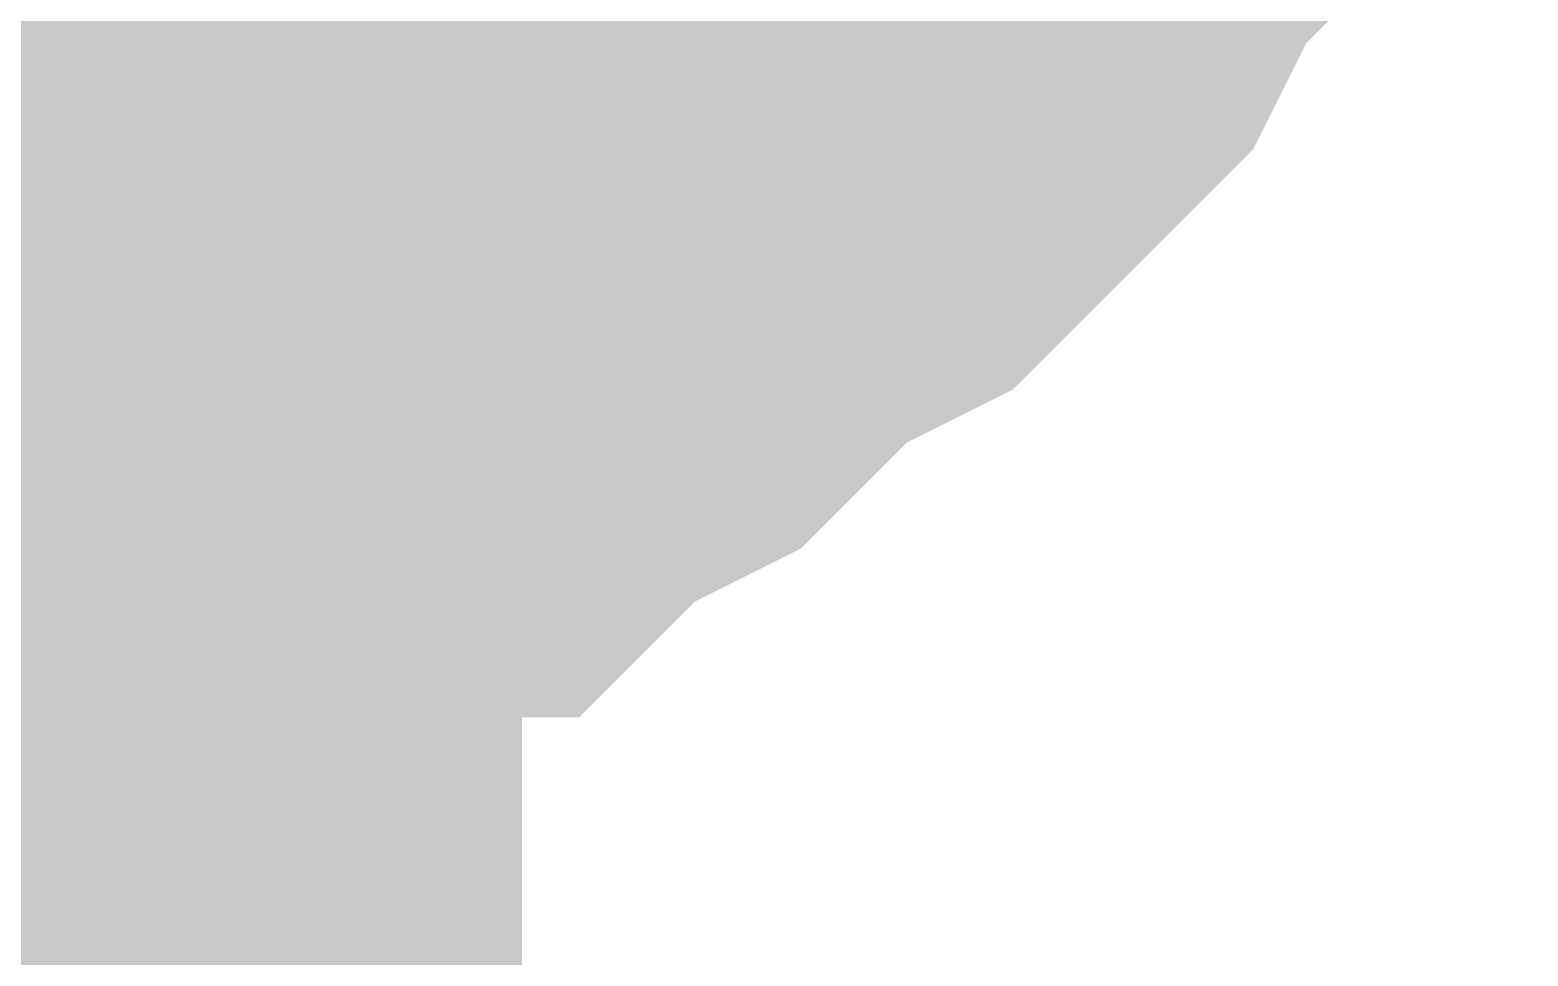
# Model space of a CAD drawing. Header units: inches. Extents: x 0 to 841, y 0 to 594.
# Drawn here: x 445.168 to 445.803, y 444.036 to 444.429 of the extents above; entities that cross this region are included whole.
import ezdxf

# ---------------------------------------------------------------- set-up
doc = ezdxf.new("R2010")
doc.units = ezdxf.units.IN
doc.layers.add('Sheet', color=255, linetype='Continuous')

msp = doc.modelspace()

# ---------------------------------------------------------------- linework, layer by layer
at = {"layer": 'Sheet'}
for points in [[(445.00147, 439.99751, 0.7493, 0.7493, 0), (445.00147, 444.98344, 0.7493, 0.7493, 0)], [(445.65274, 444.60163, 0.29972, 0.29972, 0), (445.63029, 444.55672, 0.29972, 0.29972, 0), (445.60783, 444.53426, 0.29972, 0.29972, 0), (445.58537, 444.5118, 0.29972, 0.29972, 0), (445.56291, 444.46688, 0.29972, 0.29972, 0), (445.54046, 444.44442, 0.29972, 0.29972, 0), (445.518, 444.42196, 0.29972, 0.29972, 0), (445.49554, 444.3995, 0.29972, 0.29972, 0), (445.45062, 444.37704, 0.29972, 0.29972, 0), (445.42817, 444.35458, 0.29972, 0.29972, 0), (445.40571, 444.33212, 0.29972, 0.29972, 0), (445.36079, 444.30966, 0.29972, 0.29972, 0), (445.33834, 444.28721, 0.29972, 0.29972, 0), (445.29342, 444.28721, 0.29972, 0.29972, 0), (445.27096, 444.26475, 0.29972, 0.29972, 0), (445.22605, 444.26475, 0.29972, 0.29972, 0), (445.20359, 444.24229, 0.29972, 0.29972, 0), (445.15867, 444.24229, 0.29972, 0.29972, 0), (445.11376, 444.21983, 0.29972, 0.29972, 0), (445.0913, 444.21983, 0.29972, 0.29972, 0), (445.04638, 444.21983, 0.29972, 0.29972, 0), (445.00147, 444.21983, 0.29972, 0.29972, 0)], [(445.65274, 444.60163, 0.29972, 0.29972, 0), (445.63029, 444.55672, 0.29972, 0.29972, 0), (445.60783, 444.53426, 0.29972, 0.29972, 0), (445.58537, 444.5118, 0.29972, 0.29972, 0), (445.56291, 444.46688, 0.29972, 0.29972, 0), (445.54046, 444.44442, 0.29972, 0.29972, 0), (445.518, 444.42196, 0.29972, 0.29972, 0), (445.49554, 444.3995, 0.29972, 0.29972, 0), (445.45062, 444.37704, 0.29972, 0.29972, 0), (445.42817, 444.35458, 0.29972, 0.29972, 0), (445.40571, 444.33212, 0.29972, 0.29972, 0), (445.36079, 444.30966, 0.29972, 0.29972, 0), (445.33834, 444.28721, 0.29972, 0.29972, 0), (445.29342, 444.28721, 0.29972, 0.29972, 0), (445.27096, 444.26475, 0.29972, 0.29972, 0), (445.22605, 444.26475, 0.29972, 0.29972, 0), (445.20359, 444.24229, 0.29972, 0.29972, 0), (445.15867, 444.24229, 0.29972, 0.29972, 0), (445.11376, 444.21983, 0.29972, 0.29972, 0), (445.0913, 444.21983, 0.29972, 0.29972, 0), (445.04638, 444.21983, 0.29972, 0.29972, 0), (445.00147, 444.21983, 0.29972, 0.29972, 0)], [(445.65274, 444.60163, 0.29972, 0.29972, 0), (445.63029, 444.55672, 0.29972, 0.29972, 0), (445.60783, 444.53426, 0.29972, 0.29972, 0), (445.58537, 444.5118, 0.29972, 0.29972, 0), (445.56291, 444.46688, 0.29972, 0.29972, 0), (445.54046, 444.44442, 0.29972, 0.29972, 0), (445.518, 444.42196, 0.29972, 0.29972, 0), (445.49554, 444.3995, 0.29972, 0.29972, 0), (445.45062, 444.37704, 0.29972, 0.29972, 0), (445.42817, 444.35458, 0.29972, 0.29972, 0), (445.40571, 444.33212, 0.29972, 0.29972, 0), (445.36079, 444.30966, 0.29972, 0.29972, 0), (445.33834, 444.28721, 0.29972, 0.29972, 0), (445.29342, 444.28721, 0.29972, 0.29972, 0), (445.27096, 444.26475, 0.29972, 0.29972, 0), (445.22605, 444.26475, 0.29972, 0.29972, 0), (445.20359, 444.24229, 0.29972, 0.29972, 0), (445.15867, 444.24229, 0.29972, 0.29972, 0), (445.11376, 444.21983, 0.29972, 0.29972, 0), (445.0913, 444.21983, 0.29972, 0.29972, 0), (445.04638, 444.21983, 0.29972, 0.29972, 0), (445.00147, 444.21983, 0.29972, 0.29972, 0)], [(445.65274, 444.60163, 0.29972, 0.29972, 0), (445.63029, 444.55672, 0.29972, 0.29972, 0), (445.60783, 444.53426, 0.29972, 0.29972, 0), (445.58537, 444.5118, 0.29972, 0.29972, 0), (445.56291, 444.46688, 0.29972, 0.29972, 0), (445.54046, 444.44442, 0.29972, 0.29972, 0), (445.518, 444.42196, 0.29972, 0.29972, 0), (445.49554, 444.3995, 0.29972, 0.29972, 0), (445.45062, 444.37704, 0.29972, 0.29972, 0), (445.42817, 444.35458, 0.29972, 0.29972, 0), (445.40571, 444.33212, 0.29972, 0.29972, 0), (445.36079, 444.30966, 0.29972, 0.29972, 0), (445.33834, 444.28721, 0.29972, 0.29972, 0), (445.29342, 444.28721, 0.29972, 0.29972, 0), (445.27096, 444.26475, 0.29972, 0.29972, 0), (445.22605, 444.26475, 0.29972, 0.29972, 0), (445.20359, 444.24229, 0.29972, 0.29972, 0), (445.15867, 444.24229, 0.29972, 0.29972, 0), (445.11376, 444.21983, 0.29972, 0.29972, 0), (445.0913, 444.21983, 0.29972, 0.29972, 0), (445.04638, 444.21983, 0.29972, 0.29972, 0), (445.00147, 444.21983, 0.29972, 0.29972, 0)], [(445.65274, 444.60163, 0.29972, 0.29972, 0), (445.63029, 444.55672, 0.29972, 0.29972, 0), (445.60783, 444.53426, 0.29972, 0.29972, 0), (445.58537, 444.5118, 0.29972, 0.29972, 0), (445.56291, 444.46688, 0.29972, 0.29972, 0), (445.54046, 444.44442, 0.29972, 0.29972, 0), (445.518, 444.42196, 0.29972, 0.29972, 0), (445.49554, 444.3995, 0.29972, 0.29972, 0), (445.45062, 444.37704, 0.29972, 0.29972, 0), (445.42817, 444.35458, 0.29972, 0.29972, 0), (445.40571, 444.33212, 0.29972, 0.29972, 0), (445.36079, 444.30966, 0.29972, 0.29972, 0), (445.33834, 444.28721, 0.29972, 0.29972, 0), (445.29342, 444.28721, 0.29972, 0.29972, 0), (445.27096, 444.26475, 0.29972, 0.29972, 0), (445.22605, 444.26475, 0.29972, 0.29972, 0), (445.20359, 444.24229, 0.29972, 0.29972, 0), (445.15867, 444.24229, 0.29972, 0.29972, 0), (445.11376, 444.21983, 0.29972, 0.29972, 0), (445.0913, 444.21983, 0.29972, 0.29972, 0), (445.04638, 444.21983, 0.29972, 0.29972, 0), (445.00147, 444.21983, 0.29972, 0.29972, 0)], [(445.65274, 444.60163, 0.29972, 0.29972, 0), (445.63029, 444.55672, 0.29972, 0.29972, 0), (445.60783, 444.53426, 0.29972, 0.29972, 0), (445.58537, 444.5118, 0.29972, 0.29972, 0), (445.56291, 444.46688, 0.29972, 0.29972, 0), (445.54046, 444.44442, 0.29972, 0.29972, 0), (445.518, 444.42196, 0.29972, 0.29972, 0), (445.49554, 444.3995, 0.29972, 0.29972, 0), (445.45062, 444.37704, 0.29972, 0.29972, 0), (445.42817, 444.35458, 0.29972, 0.29972, 0), (445.40571, 444.33212, 0.29972, 0.29972, 0), (445.36079, 444.30966, 0.29972, 0.29972, 0), (445.33834, 444.28721, 0.29972, 0.29972, 0), (445.29342, 444.28721, 0.29972, 0.29972, 0), (445.27096, 444.26475, 0.29972, 0.29972, 0), (445.22605, 444.26475, 0.29972, 0.29972, 0), (445.20359, 444.24229, 0.29972, 0.29972, 0), (445.15867, 444.24229, 0.29972, 0.29972, 0), (445.11376, 444.21983, 0.29972, 0.29972, 0), (445.0913, 444.21983, 0.29972, 0.29972, 0), (445.04638, 444.21983, 0.29972, 0.29972, 0), (445.00147, 444.21983, 0.29972, 0.29972, 0)], [(445.65274, 444.60163, 0.29972, 0.29972, 0), (445.63029, 444.55672, 0.29972, 0.29972, 0), (445.60783, 444.53426, 0.29972, 0.29972, 0), (445.58537, 444.5118, 0.29972, 0.29972, 0), (445.56291, 444.46688, 0.29972, 0.29972, 0), (445.54046, 444.44442, 0.29972, 0.29972, 0), (445.518, 444.42196, 0.29972, 0.29972, 0), (445.49554, 444.3995, 0.29972, 0.29972, 0), (445.45062, 444.37704, 0.29972, 0.29972, 0), (445.42817, 444.35458, 0.29972, 0.29972, 0), (445.40571, 444.33212, 0.29972, 0.29972, 0), (445.36079, 444.30966, 0.29972, 0.29972, 0), (445.33834, 444.28721, 0.29972, 0.29972, 0), (445.29342, 444.28721, 0.29972, 0.29972, 0), (445.27096, 444.26475, 0.29972, 0.29972, 0), (445.22605, 444.26475, 0.29972, 0.29972, 0), (445.20359, 444.24229, 0.29972, 0.29972, 0), (445.15867, 444.24229, 0.29972, 0.29972, 0), (445.11376, 444.21983, 0.29972, 0.29972, 0), (445.0913, 444.21983, 0.29972, 0.29972, 0), (445.04638, 444.21983, 0.29972, 0.29972, 0), (445.00147, 444.21983, 0.29972, 0.29972, 0)], [(445.29342, 444.57917, 0.29972, 0.29972, 0), (445.27096, 444.55672, 0.29972, 0.29972, 0), (445.2485, 444.55672, 0.29972, 0.29972, 0), (445.22605, 444.53426, 0.29972, 0.29972, 0), (445.20359, 444.53426, 0.29972, 0.29972, 0), (445.18113, 444.5118, 0.29972, 0.29972, 0), (445.15867, 444.5118, 0.29972, 0.29972, 0), (445.13622, 444.5118, 0.29972, 0.29972, 0), (445.11376, 444.48934, 0.29972, 0.29972, 0), (445.0913, 444.48934, 0.29972, 0.29972, 0), (445.04638, 444.48934, 0.29972, 0.29972, 0), (445.02393, 444.48934, 0.29972, 0.29972, 0), (445.00147, 444.48934, 0.29972, 0.29972, 0)], [(445.29342, 444.57917, 0.29972, 0.29972, 0), (445.27096, 444.55672, 0.29972, 0.29972, 0), (445.2485, 444.55672, 0.29972, 0.29972, 0), (445.22605, 444.53426, 0.29972, 0.29972, 0), (445.20359, 444.53426, 0.29972, 0.29972, 0), (445.18113, 444.5118, 0.29972, 0.29972, 0), (445.15867, 444.5118, 0.29972, 0.29972, 0), (445.13622, 444.5118, 0.29972, 0.29972, 0), (445.11376, 444.48934, 0.29972, 0.29972, 0), (445.0913, 444.48934, 0.29972, 0.29972, 0), (445.04638, 444.48934, 0.29972, 0.29972, 0), (445.02393, 444.48934, 0.29972, 0.29972, 0), (445.00147, 444.48934, 0.29972, 0.29972, 0)], [(445.29342, 444.57917, 0.29972, 0.29972, 0), (445.27096, 444.55672, 0.29972, 0.29972, 0), (445.2485, 444.55672, 0.29972, 0.29972, 0), (445.22605, 444.53426, 0.29972, 0.29972, 0), (445.20359, 444.53426, 0.29972, 0.29972, 0), (445.18113, 444.5118, 0.29972, 0.29972, 0), (445.15867, 444.5118, 0.29972, 0.29972, 0), (445.13622, 444.5118, 0.29972, 0.29972, 0), (445.11376, 444.48934, 0.29972, 0.29972, 0), (445.0913, 444.48934, 0.29972, 0.29972, 0), (445.04638, 444.48934, 0.29972, 0.29972, 0), (445.02393, 444.48934, 0.29972, 0.29972, 0), (445.00147, 444.48934, 0.29972, 0.29972, 0)], [(445.29342, 444.57917, 0.29972, 0.29972, 0), (445.27096, 444.55672, 0.29972, 0.29972, 0), (445.2485, 444.55672, 0.29972, 0.29972, 0), (445.22605, 444.53426, 0.29972, 0.29972, 0), (445.20359, 444.53426, 0.29972, 0.29972, 0), (445.18113, 444.5118, 0.29972, 0.29972, 0), (445.15867, 444.5118, 0.29972, 0.29972, 0), (445.13622, 444.5118, 0.29972, 0.29972, 0), (445.11376, 444.48934, 0.29972, 0.29972, 0), (445.0913, 444.48934, 0.29972, 0.29972, 0), (445.04638, 444.48934, 0.29972, 0.29972, 0), (445.02393, 444.48934, 0.29972, 0.29972, 0), (445.00147, 444.48934, 0.29972, 0.29972, 0)], [(445.58537, 444.5118, 0.09906, 0.09906, 0), (445.56291, 444.46688, 0.09906, 0.09906, 0), (445.54046, 444.44442, 0.09906, 0.09906, 0), (445.518, 444.42196, 0.09906, 0.09906, 0), (445.49554, 444.3995, 0.09906, 0.09906, 0), (445.45062, 444.37704, 0.09906, 0.09906, 0), (445.42817, 444.35458, 0.09906, 0.09906, 0), (445.40571, 444.33212, 0.09906, 0.09906, 0), (445.36079, 444.30966, 0.09906, 0.09906, 0), (445.33834, 444.28721, 0.09906, 0.09906, 0), (445.29342, 444.28721, 0.09906, 0.09906, 0), (445.27096, 444.26475, 0.09906, 0.09906, 0), (445.22605, 444.26475, 0.09906, 0.09906, 0), (445.20359, 444.24229, 0.09906, 0.09906, 0), (445.15867, 444.24229, 0.09906, 0.09906, 0), (445.11376, 444.21983, 0.09906, 0.09906, 0)], [(445.58537, 444.5118, 0.09906, 0.09906, 0), (445.56291, 444.46688, 0.09906, 0.09906, 0), (445.54046, 444.44442, 0.09906, 0.09906, 0), (445.518, 444.42196, 0.09906, 0.09906, 0), (445.49554, 444.3995, 0.09906, 0.09906, 0), (445.45062, 444.37704, 0.09906, 0.09906, 0), (445.42817, 444.35458, 0.09906, 0.09906, 0), (445.40571, 444.33212, 0.09906, 0.09906, 0), (445.36079, 444.30966, 0.09906, 0.09906, 0), (445.33834, 444.28721, 0.09906, 0.09906, 0), (445.29342, 444.28721, 0.09906, 0.09906, 0), (445.27096, 444.26475, 0.09906, 0.09906, 0), (445.22605, 444.26475, 0.09906, 0.09906, 0), (445.20359, 444.24229, 0.09906, 0.09906, 0), (445.15867, 444.24229, 0.09906, 0.09906, 0), (445.11376, 444.21983, 0.09906, 0.09906, 0)], [(445.58537, 444.5118, 0.09906, 0.09906, 0), (445.56291, 444.46688, 0.09906, 0.09906, 0), (445.54046, 444.44442, 0.09906, 0.09906, 0), (445.518, 444.42196, 0.09906, 0.09906, 0), (445.49554, 444.3995, 0.09906, 0.09906, 0), (445.45062, 444.37704, 0.09906, 0.09906, 0), (445.42817, 444.35458, 0.09906, 0.09906, 0), (445.40571, 444.33212, 0.09906, 0.09906, 0), (445.36079, 444.30966, 0.09906, 0.09906, 0), (445.33834, 444.28721, 0.09906, 0.09906, 0), (445.29342, 444.28721, 0.09906, 0.09906, 0), (445.27096, 444.26475, 0.09906, 0.09906, 0), (445.22605, 444.26475, 0.09906, 0.09906, 0), (445.20359, 444.24229, 0.09906, 0.09906, 0), (445.15867, 444.24229, 0.09906, 0.09906, 0), (445.11376, 444.21983, 0.09906, 0.09906, 0)], [(445.58537, 444.5118, 0.09906, 0.09906, 0), (445.56291, 444.46688, 0.09906, 0.09906, 0), (445.54046, 444.44442, 0.09906, 0.09906, 0), (445.518, 444.42196, 0.09906, 0.09906, 0), (445.49554, 444.3995, 0.09906, 0.09906, 0), (445.45062, 444.37704, 0.09906, 0.09906, 0), (445.42817, 444.35458, 0.09906, 0.09906, 0), (445.40571, 444.33212, 0.09906, 0.09906, 0), (445.36079, 444.30966, 0.09906, 0.09906, 0), (445.33834, 444.28721, 0.09906, 0.09906, 0), (445.29342, 444.28721, 0.09906, 0.09906, 0), (445.27096, 444.26475, 0.09906, 0.09906, 0), (445.22605, 444.26475, 0.09906, 0.09906, 0), (445.20359, 444.24229, 0.09906, 0.09906, 0), (445.15867, 444.24229, 0.09906, 0.09906, 0), (445.11376, 444.21983, 0.09906, 0.09906, 0)], [(445.58537, 444.5118, 0.09906, 0.09906, 0), (445.56291, 444.46688, 0.09906, 0.09906, 0), (445.54046, 444.44442, 0.09906, 0.09906, 0), (445.518, 444.42196, 0.09906, 0.09906, 0), (445.49554, 444.3995, 0.09906, 0.09906, 0), (445.45062, 444.37704, 0.09906, 0.09906, 0), (445.42817, 444.35458, 0.09906, 0.09906, 0), (445.40571, 444.33212, 0.09906, 0.09906, 0), (445.36079, 444.30966, 0.09906, 0.09906, 0), (445.33834, 444.28721, 0.09906, 0.09906, 0), (445.29342, 444.28721, 0.09906, 0.09906, 0), (445.27096, 444.26475, 0.09906, 0.09906, 0), (445.22605, 444.26475, 0.09906, 0.09906, 0), (445.20359, 444.24229, 0.09906, 0.09906, 0), (445.15867, 444.24229, 0.09906, 0.09906, 0), (445.11376, 444.21983, 0.09906, 0.09906, 0)], [(445.58537, 444.5118, 0.09906, 0.09906, 0), (445.56291, 444.46688, 0.09906, 0.09906, 0), (445.54046, 444.44442, 0.09906, 0.09906, 0), (445.518, 444.42196, 0.09906, 0.09906, 0), (445.49554, 444.3995, 0.09906, 0.09906, 0), (445.45062, 444.37704, 0.09906, 0.09906, 0), (445.42817, 444.35458, 0.09906, 0.09906, 0), (445.40571, 444.33212, 0.09906, 0.09906, 0), (445.36079, 444.30966, 0.09906, 0.09906, 0), (445.33834, 444.28721, 0.09906, 0.09906, 0), (445.29342, 444.28721, 0.09906, 0.09906, 0), (445.27096, 444.26475, 0.09906, 0.09906, 0), (445.22605, 444.26475, 0.09906, 0.09906, 0), (445.20359, 444.24229, 0.09906, 0.09906, 0), (445.15867, 444.24229, 0.09906, 0.09906, 0), (445.11376, 444.21983, 0.09906, 0.09906, 0)], [(445.58537, 444.5118, 0.09906, 0.09906, 0), (445.56291, 444.46688, 0.09906, 0.09906, 0), (445.54046, 444.44442, 0.09906, 0.09906, 0), (445.518, 444.42196, 0.09906, 0.09906, 0), (445.49554, 444.3995, 0.09906, 0.09906, 0), (445.45062, 444.37704, 0.09906, 0.09906, 0), (445.42817, 444.35458, 0.09906, 0.09906, 0), (445.40571, 444.33212, 0.09906, 0.09906, 0), (445.36079, 444.30966, 0.09906, 0.09906, 0), (445.33834, 444.28721, 0.09906, 0.09906, 0), (445.29342, 444.28721, 0.09906, 0.09906, 0), (445.27096, 444.26475, 0.09906, 0.09906, 0), (445.22605, 444.26475, 0.09906, 0.09906, 0), (445.20359, 444.24229, 0.09906, 0.09906, 0), (445.15867, 444.24229, 0.09906, 0.09906, 0), (445.11376, 444.21983, 0.09906, 0.09906, 0)]]:
    msp.add_lwpolyline(points, format="xyseb", dxfattribs=at)

doc.saveas('drawing.dxf')
